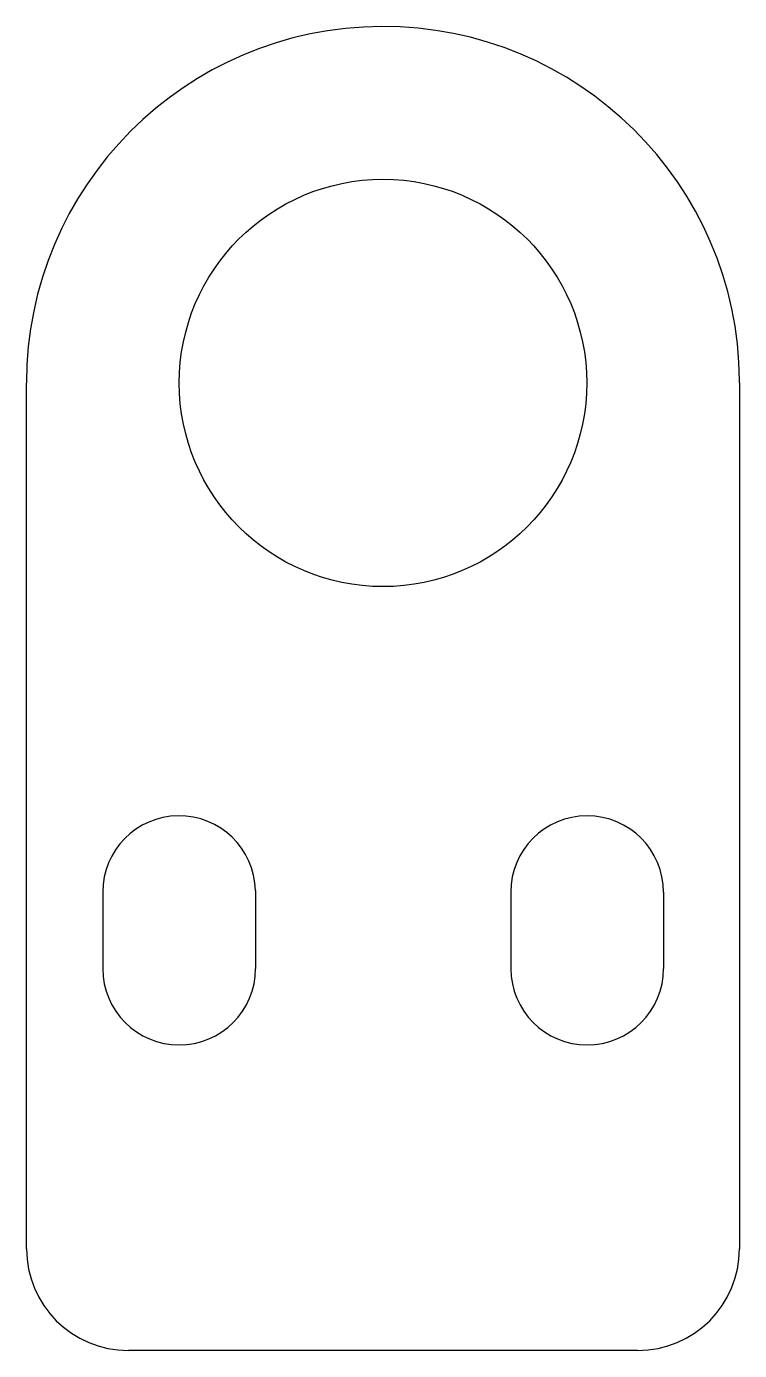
# Model space of a CAD drawing. Extents: x 3 to 17, y 0 to 26.
import ezdxf

# ---------------------------------------------------------------- set-up
doc = ezdxf.new("R2010")
doc.units = 0
doc.layers.get('0').update_dxf_attribs({"linetype": 'CONTINUOUS'})

msp = doc.modelspace()

# ---------------------------------------------------------------- linework, layer by layer
for p, q in [((3, 2), (3, 18.999)), ((17, 19.001), (17, 2)), ((4.496, 9), (4.498, 7.5)), ((7.495, 9.034), (7.498, 7.5)), ((12.507, 9), (12.509, 7.5)), ((15.507, 9), (15.509, 7.5)), ((15, 0), (5, 0))]:
    msp.add_line(p, q)
msp.add_circle((10, 19), 4)
for centre, radius, start, end in [((10, 19), 7, 0.423, 179.9924), ((10, 19), 7, 0, 0.423), ((5.996, 9), 1.5, 1.3141, 180), ((14.007, 9), 1.5, 0, 180), ((5.996, 9), 1.5, 180, 180.3083), ((5.998, 7.5), 1.5, 180, 360), ((14.009, 7.5), 1.5, 180, 360), ((5, 2), 2, 180, 270), ((15, 2), 2, 270, 0)]:
    msp.add_arc(centre, radius, start, end)

doc.saveas('drawing.dxf')
